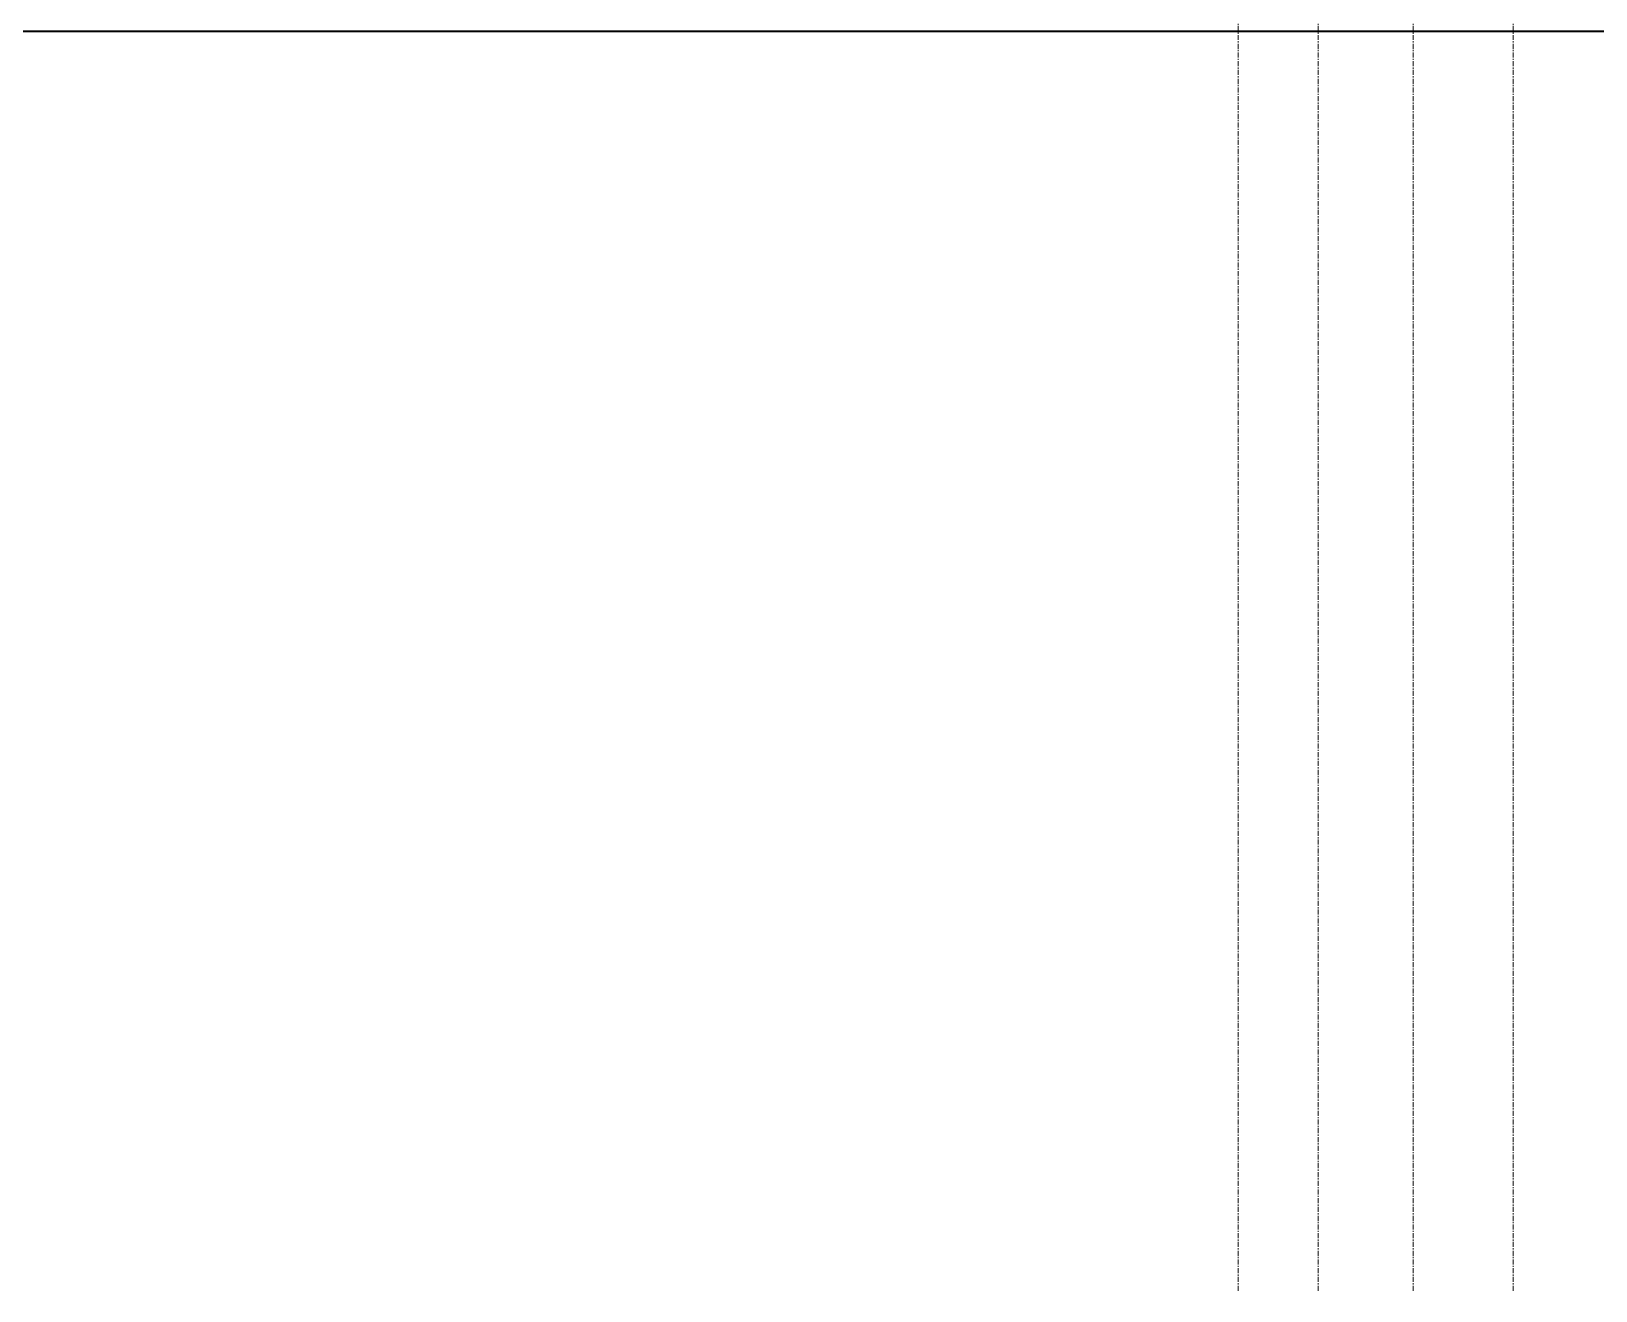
# Model space of a CAD drawing. Header units: inches. Extents: x -23034 to -8448, y -290 to 853.
# Drawn here: x -12583.1 to -12426.5, y -132 to -6 of the extents above; entities that cross this region are included whole.
import ezdxf

# ---------------------------------------------------------------- set-up
doc = ezdxf.new("R2010")
doc.units = ezdxf.units.IN
doc.header["$MEASUREMENT"] = 0
doc.linetypes.add('Grid Line 1_2_', pattern=[0.875, 0.5, -0.125, 0.125, -0.125])
doc.layers.add('C-TOPO', color=7, linetype='Continuous', lineweight=9)
doc.layers.add('S-GRID', color=1, linetype='Continuous', lineweight=9)

msp = doc.modelspace()

# ---------------------------------------------------------------- linework, layer by layer
at = {"layer": 'C-TOPO', "lineweight": 35}
for p, q in [((-13672.05612, -6.00628), (-12485.44734, -6.00628)), ((-12485.44734, -6.00628), (-12095.77308, -6.00628))]:
    msp.add_line(p, q, dxfattribs=at)
at = {"layer": 'C-TOPO'}
for q in [(-13672.05571, -6.00628), (-12095.77397, -6.00628)]:
    msp.add_line((-12485.44731, -6.00628), q, dxfattribs=at)
at = {"layer": 'S-GRID', "linetype": 'Grid Line 1_2_'}
for p, q in [((-12462.30612, -132), (-12462.30612, 648.65882)), ((-12454.30612, -132), (-12454.30612, 648.65882)), ((-12444.80612, -132), (-12444.80612, 648.65882)), ((-12444.80612, -132), (-12444.80612, 648.65882)), ((-12434.80612, -132), (-12434.80612, 648.65882))]:
    msp.add_line(p, q, dxfattribs=at)

doc.saveas('drawing.dxf')
